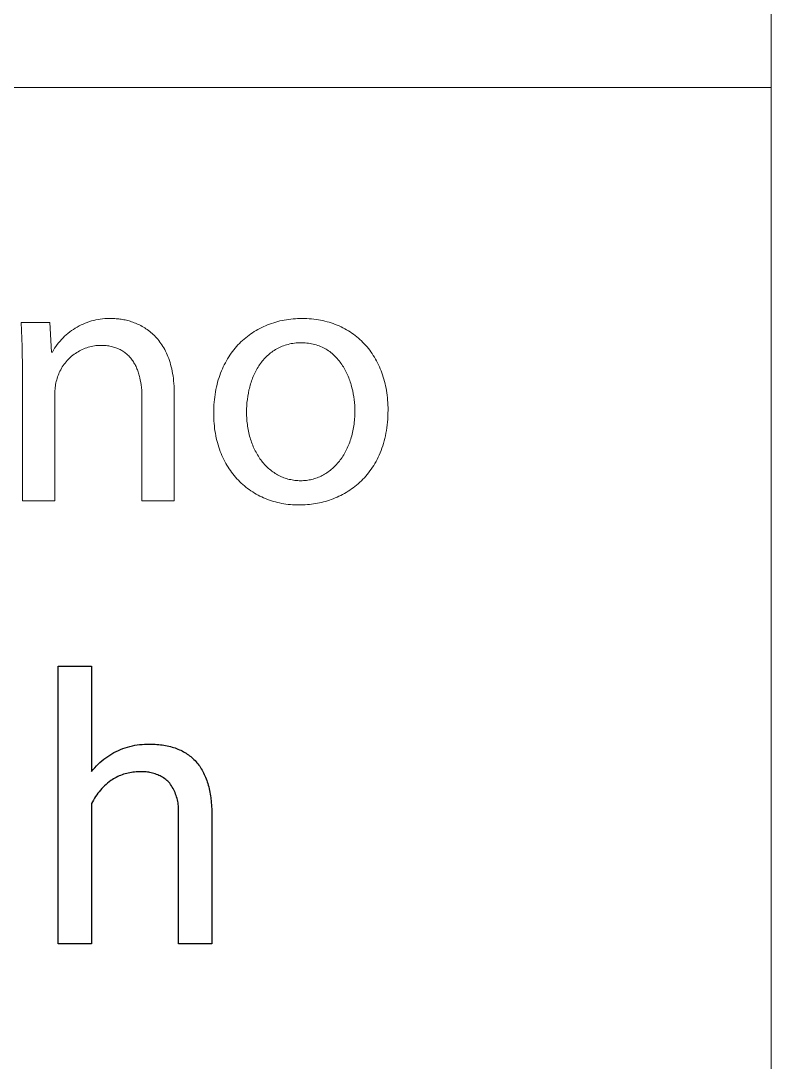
# Model space of a CAD drawing. Header units: millimetres. Extents: x -658 to 2773, y 81 to 2478.
# Drawn here: x 2699.4 to 2769.3, y 374.1 to 471.1 of the extents above; entities that cross this region are included whole.
import ezdxf

# ---------------------------------------------------------------- set-up
doc = ezdxf.new("R2010")
doc.units = ezdxf.units.MM
doc.header["$MEASUREMENT"] = 0
doc.layers.add('Domyślny', color=7, linetype='Continuous', true_color=0x000000)

msp = doc.modelspace()

# ---------------------------------------------------------------- linework, layer by layer
at = {"layer": 'Domyślny', "color": 18, "lineweight": 15, "true_color": 0x000000}
for p, q in [((2769.275, 81.408), (2769.275, 2478.156)), ((2769.275, 464.905), (1476.09, 464.905)), ((2769.275, 464.905), (2769.275, 81.411)), ((2707.174, 443.362), (2707.382, 443.374)), ((2707.382, 443.374), (2707.59, 443.379)), ((2707.59, 443.379), (2707.798, 443.377)), ((2707.798, 443.377), (2707.907, 443.376)), ((2707.907, 443.376), (2708.017, 443.373)), ((2708.017, 443.373), (2708.129, 443.367)), ((2708.129, 443.367), (2708.242, 443.36)), ((2724.936, 443.356), (2725.148, 443.368)), ((2725.148, 443.368), (2725.361, 443.375)), ((2725.361, 443.375), (2725.576, 443.378)), ((2725.576, 443.378), (2725.798, 443.375)), ((2725.798, 443.375), (2726.019, 443.368)), ((2726.019, 443.368), (2726.237, 443.355)), ((2699.485, 440.762), (2699.379, 443.011)), ((2699.379, 443.011), (2702.063, 443.011)), ((2702.063, 443.011), (2702.223, 440.247)), ((2704.253, 442.363), (2704.429, 442.475)), ((2704.429, 442.475), (2704.608, 442.581)), ((2704.608, 442.581), (2704.79, 442.68)), ((2704.79, 442.68), (2704.976, 442.774)), ((2704.976, 442.774), (2705.165, 442.861)), ((2705.165, 442.861), (2705.357, 442.941)), ((2705.357, 442.941), (2705.551, 443.016)), ((2705.551, 443.016), (2705.748, 443.083)), ((2705.748, 443.083), (2705.947, 443.143)), ((2705.947, 443.143), (2706.148, 443.197)), ((2706.148, 443.197), (2706.351, 443.244)), ((2706.351, 443.244), (2706.555, 443.284)), ((2706.555, 443.284), (2706.761, 443.317)), ((2706.761, 443.317), (2706.967, 443.343)), ((2706.967, 443.343), (2707.174, 443.362)), ((2708.242, 443.36), (2708.357, 443.35)), ((2708.357, 443.35), (2708.473, 443.338)), ((2708.473, 443.338), (2708.591, 443.324)), ((2708.591, 443.324), (2708.709, 443.307)), ((2708.709, 443.307), (2708.828, 443.288)), ((2708.828, 443.288), (2708.949, 443.266)), ((2708.949, 443.266), (2709.07, 443.241)), ((2709.07, 443.241), (2709.191, 443.214)), ((2709.191, 443.214), (2709.314, 443.183)), ((2709.314, 443.183), (2709.436, 443.15)), ((2709.436, 443.15), (2709.559, 443.114)), ((2709.559, 443.114), (2709.682, 443.075)), ((2709.682, 443.075), (2709.806, 443.033)), ((2709.806, 443.033), (2709.929, 442.987)), ((2709.929, 442.987), (2710.052, 442.939)), ((2710.052, 442.939), (2710.175, 442.887)), ((2710.175, 442.887), (2710.297, 442.832)), ((2710.297, 442.832), (2710.419, 442.773)), ((2710.419, 442.773), (2710.541, 442.711)), ((2710.541, 442.711), (2710.661, 442.645)), ((2710.661, 442.645), (2710.781, 442.576)), ((2710.781, 442.576), (2710.9, 442.503)), ((2710.9, 442.503), (2711.018, 442.426)), ((2711.018, 442.426), (2711.135, 442.345)), ((2721.454, 442.36), (2721.628, 442.453)), ((2721.628, 442.453), (2721.804, 442.542)), ((2721.804, 442.542), (2721.984, 442.626)), ((2721.984, 442.626), (2722.165, 442.706)), ((2722.165, 442.706), (2722.349, 442.782)), ((2722.349, 442.782), (2722.536, 442.853)), ((2722.536, 442.853), (2722.725, 442.92)), ((2722.725, 442.92), (2722.916, 442.983)), ((2722.916, 442.983), (2723.109, 443.041)), ((2723.109, 443.041), (2723.304, 443.094)), ((2723.304, 443.094), (2723.502, 443.143)), ((2723.502, 443.143), (2723.701, 443.187)), ((2723.701, 443.187), (2723.903, 443.227)), ((2723.903, 443.227), (2724.106, 443.262)), ((2724.106, 443.262), (2724.311, 443.293)), ((2724.311, 443.293), (2724.518, 443.319)), ((2724.518, 443.319), (2724.726, 443.34)), ((2724.726, 443.34), (2724.936, 443.356)), ((2726.237, 443.355), (2726.452, 443.338)), ((2726.452, 443.338), (2726.665, 443.315)), ((2726.665, 443.315), (2726.876, 443.288)), ((2726.876, 443.288), (2727.084, 443.256)), ((2727.084, 443.256), (2727.29, 443.219)), ((2727.29, 443.219), (2727.493, 443.178)), ((2727.493, 443.178), (2727.694, 443.131)), ((2727.694, 443.131), (2727.892, 443.08)), ((2727.892, 443.08), (2728.087, 443.025)), ((2728.087, 443.025), (2728.279, 442.965)), ((2728.279, 442.965), (2728.469, 442.9)), ((2728.469, 442.9), (2728.656, 442.831)), ((2728.656, 442.831), (2728.839, 442.758)), ((2728.839, 442.758), (2729.021, 442.68)), ((2729.021, 442.68), (2729.199, 442.597)), ((2729.199, 442.597), (2729.374, 442.511)), ((2729.374, 442.511), (2729.546, 442.42)), ((2729.546, 442.42), (2729.715, 442.325)), ((2703.146, 441.422), (2703.29, 441.572)), ((2703.29, 441.572), (2703.439, 441.717)), ((2703.439, 441.717), (2703.593, 441.857)), ((2703.593, 441.857), (2703.751, 441.992)), ((2703.751, 441.992), (2703.914, 442.121)), ((2703.914, 442.121), (2704.082, 442.245)), ((2704.082, 442.245), (2704.253, 442.363)), ((2711.135, 442.345), (2711.251, 442.261)), ((2711.251, 442.261), (2711.365, 442.172)), ((2711.365, 442.172), (2711.478, 442.08)), ((2711.478, 442.08), (2711.589, 441.983)), ((2711.589, 441.983), (2711.699, 441.882)), ((2711.699, 441.882), (2711.807, 441.777)), ((2711.807, 441.777), (2711.912, 441.667)), ((2711.912, 441.667), (2712.016, 441.554)), ((2712.016, 441.554), (2712.118, 441.435)), ((2712.118, 441.435), (2712.218, 441.312)), ((2720.015, 441.329), (2720.163, 441.461)), ((2720.163, 441.461), (2720.314, 441.588)), ((2720.314, 441.588), (2720.468, 441.711)), ((2720.468, 441.711), (2720.625, 441.829)), ((2720.625, 441.829), (2720.785, 441.944)), ((2720.785, 441.944), (2720.948, 442.054)), ((2720.948, 442.054), (2721.114, 442.16)), ((2721.114, 442.16), (2721.282, 442.262)), ((2721.282, 442.262), (2721.454, 442.36)), ((2729.715, 442.325), (2729.881, 442.225)), ((2729.881, 442.225), (2730.044, 442.122)), ((2730.044, 442.122), (2730.204, 442.015)), ((2730.204, 442.015), (2730.361, 441.903)), ((2730.361, 441.903), (2730.514, 441.787)), ((2730.514, 441.787), (2730.664, 441.668)), ((2730.664, 441.668), (2730.811, 441.544)), ((2730.811, 441.544), (2730.955, 441.417)), ((2699.516, 438.51), (2699.485, 440.762)), ((2702.396, 440.426), (2702.507, 440.603)), ((2702.507, 440.603), (2702.623, 440.775)), ((2702.623, 440.775), (2702.746, 440.943)), ((2702.746, 440.943), (2702.873, 441.108)), ((2702.873, 441.108), (2703.007, 441.267)), ((2703.007, 441.267), (2703.146, 441.422)), ((2705.079, 440.489), (2704.946, 440.425)), ((2705.215, 440.548), (2705.079, 440.489)), ((2705.352, 440.602), (2705.215, 440.548)), ((2705.491, 440.651), (2705.352, 440.602)), ((2705.631, 440.696), (2705.491, 440.651)), ((2705.773, 440.735), (2705.631, 440.696)), ((2705.916, 440.77), (2705.773, 440.735)), ((2706.06, 440.8), (2705.916, 440.77)), ((2706.206, 440.825), (2706.06, 440.8)), ((2706.352, 440.845), (2706.206, 440.825)), ((2706.498, 440.86), (2706.352, 440.845)), ((2706.645, 440.87), (2706.498, 440.86)), ((2706.793, 440.875), (2706.645, 440.87)), ((2706.925, 440.873), (2706.793, 440.875)), ((2707.055, 440.868), (2706.925, 440.873)), ((2707.182, 440.86), (2707.055, 440.868)), ((2707.307, 440.849), (2707.182, 440.86)), ((2707.428, 440.835), (2707.307, 440.849)), ((2707.548, 440.818), (2707.428, 440.835)), ((2707.664, 440.797), (2707.548, 440.818)), ((2707.778, 440.774), (2707.664, 440.797)), ((2707.889, 440.748), (2707.778, 440.774)), ((2707.998, 440.718), (2707.889, 440.748)), ((2708.105, 440.686), (2707.998, 440.718)), ((2708.208, 440.652), (2708.105, 440.686)), ((2708.31, 440.614), (2708.208, 440.652)), ((2708.409, 440.574), (2708.31, 440.614)), ((2708.505, 440.531), (2708.409, 440.574)), ((2708.599, 440.485), (2708.505, 440.531)), ((2708.691, 440.437), (2708.599, 440.485)), ((2712.218, 441.312), (2712.315, 441.185)), ((2712.315, 441.185), (2712.409, 441.053)), ((2712.409, 441.053), (2712.502, 440.916)), ((2712.502, 440.916), (2712.591, 440.774)), ((2712.591, 440.774), (2712.678, 440.628)), ((2712.678, 440.628), (2712.762, 440.476)), ((2712.762, 440.476), (2712.842, 440.32)), ((2719.075, 440.296), (2719.199, 440.456)), ((2719.199, 440.456), (2719.326, 440.612)), ((2719.326, 440.612), (2719.457, 440.763)), ((2719.457, 440.763), (2719.592, 440.911)), ((2719.592, 440.911), (2719.729, 441.054)), ((2719.729, 441.054), (2719.871, 441.194)), ((2719.871, 441.194), (2720.015, 441.329)), ((2723.084, 440.482), (2722.967, 440.409)), ((2723.204, 440.551), (2723.084, 440.482)), ((2723.326, 440.616), (2723.204, 440.551)), ((2723.452, 440.678), (2723.326, 440.616)), ((2723.58, 440.736), (2723.452, 440.678)), ((2723.711, 440.79), (2723.58, 440.736)), ((2723.845, 440.841), (2723.711, 440.79)), ((2723.982, 440.887), (2723.845, 440.841)), ((2724.121, 440.93), (2723.982, 440.887)), ((2724.264, 440.968), (2724.121, 440.93)), ((2724.409, 441.002), (2724.264, 440.968)), ((2724.557, 441.032), (2724.409, 441.002)), ((2724.708, 441.057), (2724.557, 441.032)), ((2724.862, 441.078), (2724.708, 441.057)), ((2725.019, 441.094), (2724.862, 441.078)), ((2725.179, 441.106), (2725.019, 441.094)), ((2725.341, 441.113), (2725.179, 441.106)), ((2725.507, 441.116), (2725.341, 441.113)), ((2725.673, 441.113), (2725.507, 441.116)), ((2725.836, 441.106), (2725.673, 441.113)), ((2725.996, 441.093), (2725.836, 441.106)), ((2726.152, 441.075), (2725.996, 441.093)), ((2726.306, 441.053), (2726.152, 441.075)), ((2726.456, 441.025), (2726.306, 441.053)), ((2726.603, 440.994), (2726.456, 441.025)), ((2726.748, 440.957), (2726.603, 440.994)), ((2726.889, 440.916), (2726.748, 440.957)), ((2727.027, 440.871), (2726.889, 440.916)), ((2727.162, 440.822), (2727.027, 440.871)), ((2727.294, 440.768), (2727.162, 440.822)), ((2727.424, 440.711), (2727.294, 440.768)), ((2727.55, 440.649), (2727.424, 440.711)), ((2727.673, 440.584), (2727.55, 440.649)), ((2727.794, 440.515), (2727.673, 440.584)), ((2727.911, 440.442), (2727.794, 440.515)), ((2730.955, 441.417), (2731.095, 441.286)), ((2731.095, 441.286), (2731.231, 441.15)), ((2731.231, 441.15), (2731.364, 441.012)), ((2731.364, 441.012), (2731.494, 440.869)), ((2731.494, 440.869), (2731.62, 440.723)), ((2731.62, 440.723), (2731.743, 440.573)), ((2731.743, 440.573), (2731.862, 440.42)), ((2702.223, 440.247), (2702.292, 440.247)), ((2702.292, 440.247), (2702.396, 440.426)), ((2703.764, 439.558), (2703.663, 439.45)), ((2703.868, 439.662), (2703.764, 439.558)), ((2703.975, 439.763), (2703.868, 439.662)), ((2704.086, 439.86), (2703.975, 439.763)), ((2704.201, 439.953), (2704.086, 439.86)), ((2704.318, 440.042), (2704.201, 439.953)), ((2704.438, 440.127), (2704.318, 440.042)), ((2704.561, 440.208), (2704.438, 440.127)), ((2704.687, 440.285), (2704.561, 440.208)), ((2704.816, 440.357), (2704.687, 440.285)), ((2704.946, 440.425), (2704.816, 440.357)), ((2708.78, 440.386), (2708.691, 440.437)), ((2708.867, 440.332), (2708.78, 440.386)), ((2708.951, 440.276), (2708.867, 440.332)), ((2709.033, 440.218), (2708.951, 440.276)), ((2709.113, 440.157), (2709.033, 440.218)), ((2709.191, 440.094), (2709.113, 440.157)), ((2709.266, 440.028), (2709.191, 440.094)), ((2709.339, 439.961), (2709.266, 440.028)), ((2709.41, 439.891), (2709.339, 439.961)), ((2709.478, 439.818), (2709.41, 439.891)), ((2709.545, 439.744), (2709.478, 439.818)), ((2709.609, 439.667), (2709.545, 439.744)), ((2709.671, 439.589), (2709.609, 439.667)), ((2709.731, 439.508), (2709.671, 439.589)), ((2709.789, 439.425), (2709.731, 439.508)), ((2712.842, 440.32), (2712.92, 440.158)), ((2712.92, 440.158), (2712.994, 439.992)), ((2712.994, 439.992), (2713.066, 439.82)), ((2713.066, 439.82), (2713.133, 439.643)), ((2713.133, 439.643), (2713.197, 439.46)), ((2718.513, 439.439), (2718.618, 439.619)), ((2718.618, 439.619), (2718.726, 439.794)), ((2718.726, 439.794), (2718.839, 439.965)), ((2718.839, 439.965), (2718.955, 440.133)), ((2718.955, 440.133), (2719.075, 440.296)), ((2721.945, 439.509), (2721.858, 439.403)), ((2722.035, 439.612), (2721.945, 439.509)), ((2722.128, 439.713), (2722.035, 439.612)), ((2722.223, 439.81), (2722.128, 439.713)), ((2722.321, 439.905), (2722.223, 439.81)), ((2722.422, 439.997), (2722.321, 439.905)), ((2722.526, 440.086), (2722.422, 439.997)), ((2722.632, 440.171), (2722.526, 440.086)), ((2722.741, 440.254), (2722.632, 440.171)), ((2722.852, 440.333), (2722.741, 440.254)), ((2722.967, 440.409), (2722.852, 440.333)), ((2728.026, 440.366), (2727.911, 440.442)), ((2728.138, 440.286), (2728.026, 440.366)), ((2728.247, 440.203), (2728.138, 440.286)), ((2728.353, 440.117), (2728.247, 440.203)), ((2728.456, 440.027), (2728.353, 440.117)), ((2728.556, 439.935), (2728.456, 440.027)), ((2728.654, 439.839), (2728.556, 439.935)), ((2728.749, 439.741), (2728.654, 439.839)), ((2728.841, 439.64), (2728.749, 439.741)), ((2728.931, 439.536), (2728.841, 439.64)), ((2729.018, 439.43), (2728.931, 439.536)), ((2731.862, 440.42), (2731.977, 440.262)), ((2731.977, 440.262), (2732.089, 440.102)), ((2732.089, 440.102), (2732.197, 439.938)), ((2732.197, 439.938), (2732.301, 439.771)), ((2732.301, 439.771), (2732.401, 439.6)), ((2732.401, 439.6), (2732.498, 439.426)), ((2703.072, 438.607), (2703.005, 438.476)), ((2703.144, 438.736), (2703.072, 438.607)), ((2703.22, 438.862), (2703.144, 438.736)), ((2703.301, 438.986), (2703.22, 438.862)), ((2703.385, 439.106), (2703.301, 438.986)), ((2703.474, 439.224), (2703.385, 439.106)), ((2703.567, 439.338), (2703.474, 439.224)), ((2703.663, 439.45), (2703.567, 439.338)), ((2709.844, 439.341), (2709.789, 439.425)), ((2709.898, 439.254), (2709.844, 439.341)), ((2709.949, 439.166), (2709.898, 439.254)), ((2709.999, 439.075), (2709.949, 439.166)), ((2710.047, 438.983), (2709.999, 439.075)), ((2710.092, 438.89), (2710.047, 438.983)), ((2710.136, 438.794), (2710.092, 438.89)), ((2710.177, 438.697), (2710.136, 438.794)), ((2710.217, 438.598), (2710.177, 438.697)), ((2710.255, 438.497), (2710.217, 438.598)), ((2713.197, 439.46), (2713.258, 439.272)), ((2713.258, 439.272), (2713.314, 439.079)), ((2713.314, 439.079), (2713.367, 438.88)), ((2713.367, 438.88), (2713.416, 438.675)), ((2713.416, 438.675), (2713.46, 438.465)), ((2718.05, 438.486), (2718.135, 438.684)), ((2718.135, 438.684), (2718.223, 438.879)), ((2718.223, 438.879), (2718.316, 439.069)), ((2718.316, 439.069), (2718.412, 439.256)), ((2718.412, 439.256), (2718.513, 439.439)), ((2721.32, 438.596), (2721.253, 438.472)), ((2721.389, 438.718), (2721.32, 438.596)), ((2721.46, 438.838), (2721.389, 438.718)), ((2721.535, 438.956), (2721.46, 438.838)), ((2721.611, 439.071), (2721.535, 438.956)), ((2721.691, 439.184), (2721.611, 439.071)), ((2721.773, 439.295), (2721.691, 439.184)), ((2721.858, 439.403), (2721.773, 439.295)), ((2729.102, 439.321), (2729.018, 439.43)), ((2729.183, 439.21), (2729.102, 439.321)), ((2729.262, 439.097), (2729.183, 439.21)), ((2729.338, 438.981), (2729.262, 439.097)), ((2729.412, 438.863), (2729.338, 438.981)), ((2729.483, 438.744), (2729.412, 438.863)), ((2729.551, 438.622), (2729.483, 438.744)), ((2729.617, 438.499), (2729.551, 438.622)), ((2732.498, 439.426), (2732.59, 439.248)), ((2732.59, 439.248), (2732.679, 439.067)), ((2732.679, 439.067), (2732.764, 438.883)), ((2732.764, 438.883), (2732.845, 438.696)), ((2732.845, 438.696), (2732.921, 438.506)), ((2699.516, 426.378), (2699.516, 438.51)), ((2702.696, 437.653), (2702.66, 437.514)), ((2702.737, 437.79), (2702.696, 437.653)), ((2702.781, 437.931), (2702.737, 437.79)), ((2702.83, 438.07), (2702.781, 437.931)), ((2702.884, 438.207), (2702.83, 438.07)), ((2702.942, 438.343), (2702.884, 438.207)), ((2703.005, 438.476), (2702.942, 438.343)), ((2710.291, 438.395), (2710.255, 438.497)), ((2710.325, 438.292), (2710.291, 438.395)), ((2710.357, 438.186), (2710.325, 438.292)), ((2710.387, 438.08), (2710.357, 438.186)), ((2710.416, 437.972), (2710.387, 438.08)), ((2710.443, 437.863), (2710.416, 437.972)), ((2710.491, 437.64), (2710.443, 437.863)), ((2710.532, 437.413), (2710.491, 437.64)), ((2713.46, 438.465), (2713.501, 438.249)), ((2713.501, 438.249), (2713.537, 438.027)), ((2713.537, 438.027), (2713.568, 437.8)), ((2713.568, 437.8), (2713.595, 437.566)), ((2713.595, 437.566), (2713.618, 437.326)), ((2717.695, 437.438), (2717.757, 437.655)), ((2717.757, 437.655), (2717.824, 437.868)), ((2717.824, 437.868), (2717.895, 438.078)), ((2717.895, 438.078), (2717.971, 438.284)), ((2717.971, 438.284), (2718.05, 438.486)), ((2720.858, 437.556), (2720.812, 437.419)), ((2720.907, 437.691), (2720.858, 437.556)), ((2720.958, 437.825), (2720.907, 437.691)), ((2721.012, 437.958), (2720.958, 437.825)), ((2721.069, 438.089), (2721.012, 437.958)), ((2721.128, 438.219), (2721.069, 438.089)), ((2721.189, 438.346), (2721.128, 438.219)), ((2721.253, 438.472), (2721.189, 438.346)), ((2729.68, 438.374), (2729.617, 438.499)), ((2729.741, 438.248), (2729.68, 438.374)), ((2729.799, 438.12), (2729.741, 438.248)), ((2729.855, 437.991), (2729.799, 438.12)), ((2729.908, 437.86), (2729.855, 437.991)), ((2729.959, 437.728), (2729.908, 437.86)), ((2730.007, 437.595), (2729.959, 437.728)), ((2730.053, 437.461), (2730.007, 437.595)), ((2732.921, 438.506), (2732.994, 438.313)), ((2732.994, 438.313), (2733.063, 438.116)), ((2733.063, 438.116), (2733.127, 437.917)), ((2733.127, 437.917), (2733.187, 437.714)), ((2733.187, 437.714), (2733.243, 437.509)), ((2702.536, 436.661), (2702.532, 436.518)), ((2702.545, 436.805), (2702.536, 436.661)), ((2702.559, 436.948), (2702.545, 436.805)), ((2702.577, 437.09), (2702.559, 436.948)), ((2702.6, 437.232), (2702.577, 437.09)), ((2702.628, 437.373), (2702.6, 437.232)), ((2702.66, 437.514), (2702.628, 437.373)), ((2710.566, 437.181), (2710.532, 437.413)), ((2710.594, 436.944), (2710.566, 437.181)), ((2710.616, 436.704), (2710.594, 436.944)), ((2710.631, 436.46), (2710.616, 436.704)), ((2713.618, 437.326), (2713.635, 437.08)), ((2713.635, 437.08), (2713.648, 436.828)), ((2713.648, 436.828), (2713.656, 436.57)), ((2717.494, 436.535), (2717.537, 436.766)), ((2717.537, 436.766), (2717.585, 436.994)), ((2717.585, 436.994), (2717.638, 437.218)), ((2717.638, 437.218), (2717.695, 437.438)), ((2720.617, 436.716), (2720.556, 436.428)), ((2720.651, 436.858), (2720.617, 436.716)), ((2720.688, 437), (2720.651, 436.858)), ((2720.727, 437.141), (2720.688, 437)), ((2720.768, 437.28), (2720.727, 437.141)), ((2720.812, 437.419), (2720.768, 437.28)), ((2730.096, 437.327), (2730.053, 437.461)), ((2730.137, 437.191), (2730.096, 437.327)), ((2730.212, 436.918), (2730.137, 437.191)), ((2730.278, 436.643), (2730.212, 436.918)), ((2730.334, 436.367), (2730.278, 436.643)), ((2733.243, 437.509), (2733.295, 437.301)), ((2733.295, 437.301), (2733.343, 437.09)), ((2733.343, 437.09), (2733.386, 436.876)), ((2733.386, 436.876), (2733.424, 436.66)), ((2733.424, 436.66), (2733.459, 436.44)), ((2702.532, 436.518), (2702.532, 436.374)), ((2702.532, 436.374), (2702.532, 426.378)), ((2710.64, 436.213), (2710.631, 436.46)), ((2710.642, 435.963), (2710.64, 436.213)), ((2710.642, 426.378), (2710.642, 435.963)), ((2713.656, 436.57), (2713.658, 436.305)), ((2713.658, 436.305), (2713.658, 426.378)), ((2717.37, 435.575), (2717.393, 435.82)), ((2717.393, 435.82), (2717.422, 436.062)), ((2717.422, 436.062), (2717.455, 436.3)), ((2717.455, 436.3), (2717.494, 436.535)), ((2720.463, 435.844), (2720.43, 435.549)), ((2720.505, 436.137), (2720.463, 435.844)), ((2720.556, 436.428), (2720.505, 436.137)), ((2730.382, 436.091), (2730.334, 436.367)), ((2730.42, 435.815), (2730.382, 436.091)), ((2730.45, 435.54), (2730.42, 435.815)), ((2733.459, 436.44), (2733.489, 436.218)), ((2733.489, 436.218), (2733.514, 435.994)), ((2733.514, 435.994), (2733.535, 435.767)), ((2733.535, 435.767), (2733.551, 435.537)), ((2717.328, 434.559), (2717.33, 434.818)), ((2717.33, 434.818), (2717.338, 435.073)), ((2717.338, 435.073), (2717.351, 435.326)), ((2717.351, 435.326), (2717.37, 435.575)), ((2720.394, 434.957), (2720.389, 434.662)), ((2720.389, 434.662), (2720.391, 434.491)), ((2720.407, 435.254), (2720.394, 434.957)), ((2720.43, 435.549), (2720.407, 435.254)), ((2730.471, 435.267), (2730.45, 435.54)), ((2730.484, 434.997), (2730.471, 435.267)), ((2730.488, 434.73), (2730.484, 434.997)), ((2730.486, 434.556), (2730.488, 434.73)), ((2733.551, 435.537), (2733.563, 435.305)), ((2733.563, 435.305), (2733.57, 435.07)), ((2733.572, 434.833), (2733.569, 434.547)), ((2733.57, 435.07), (2733.572, 434.833)), ((2717.33, 434.313), (2717.328, 434.559)), ((2717.338, 434.071), (2717.33, 434.313)), ((2717.35, 433.831), (2717.338, 434.071)), ((2717.368, 433.595), (2717.35, 433.831)), ((2720.391, 434.491), (2720.395, 434.323)), ((2720.395, 434.323), (2720.403, 434.155)), ((2720.403, 434.155), (2720.413, 433.989)), ((2720.413, 433.989), (2720.427, 433.825)), ((2720.427, 433.825), (2720.443, 433.662)), ((2730.412, 433.543), (2730.432, 433.707)), ((2730.432, 433.707), (2730.449, 433.874)), ((2730.449, 433.874), (2730.463, 434.042)), ((2730.463, 434.042), (2730.474, 434.212)), ((2730.474, 434.212), (2730.481, 434.383)), ((2730.481, 434.383), (2730.486, 434.556)), ((2733.523, 433.721), (2733.496, 433.455)), ((2733.544, 433.991), (2733.523, 433.721)), ((2733.56, 434.267), (2733.544, 433.991)), ((2733.569, 434.547), (2733.56, 434.267)), ((2717.39, 433.361), (2717.368, 433.595)), ((2717.417, 433.131), (2717.39, 433.361)), ((2717.449, 432.903), (2717.417, 433.131)), ((2717.486, 432.679), (2717.449, 432.903)), ((2720.443, 433.662), (2720.463, 433.5)), ((2720.463, 433.5), (2720.485, 433.34)), ((2720.485, 433.34), (2720.51, 433.182)), ((2720.51, 433.182), (2720.538, 433.026)), ((2720.538, 433.026), (2720.568, 432.871)), ((2720.568, 432.871), (2720.602, 432.718)), ((2720.602, 432.718), (2720.638, 432.567)), ((2730.231, 432.593), (2730.268, 432.746)), ((2730.268, 432.746), (2730.303, 432.902)), ((2730.303, 432.902), (2730.334, 433.059)), ((2730.334, 433.059), (2730.363, 433.219)), ((2730.363, 433.219), (2730.389, 433.38)), ((2730.389, 433.38), (2730.412, 433.543)), ((2733.425, 432.939), (2733.381, 432.689)), ((2733.463, 433.195), (2733.425, 432.939)), ((2733.496, 433.455), (2733.463, 433.195)), ((2717.527, 432.458), (2717.486, 432.679)), ((2717.573, 432.24), (2717.527, 432.458)), ((2717.623, 432.025), (2717.573, 432.24)), ((2717.678, 431.813), (2717.623, 432.025)), ((2717.737, 431.605), (2717.678, 431.813)), ((2720.638, 432.567), (2720.676, 432.417)), ((2720.676, 432.417), (2720.718, 432.27)), ((2720.718, 432.27), (2720.762, 432.125)), ((2720.762, 432.125), (2720.809, 431.981)), ((2720.809, 431.981), (2720.858, 431.84)), ((2720.858, 431.84), (2720.91, 431.7)), ((2729.952, 431.714), (2730.005, 431.855)), ((2730.005, 431.855), (2730.056, 431.998)), ((2730.056, 431.998), (2730.104, 432.144)), ((2730.104, 432.144), (2730.149, 432.291)), ((2730.149, 432.291), (2730.191, 432.441)), ((2730.191, 432.441), (2730.231, 432.593)), ((2733.152, 431.736), (2733.082, 431.51)), ((2733.217, 431.967), (2733.152, 431.736)), ((2733.277, 432.203), (2733.217, 431.967)), ((2733.332, 432.443), (2733.277, 432.203)), ((2733.381, 432.689), (2733.332, 432.443)), ((2717.801, 431.4), (2717.737, 431.605)), ((2717.868, 431.198), (2717.801, 431.4)), ((2717.941, 431), (2717.868, 431.198)), ((2718.017, 430.805), (2717.941, 431)), ((2718.097, 430.613), (2718.017, 430.805)), ((2720.91, 431.7), (2720.964, 431.563)), ((2720.964, 431.563), (2721.021, 431.428)), ((2721.021, 431.428), (2721.081, 431.295)), ((2721.081, 431.295), (2721.142, 431.164)), ((2721.142, 431.164), (2721.207, 431.036)), ((2721.207, 431.036), (2721.273, 430.91)), ((2721.273, 430.91), (2721.342, 430.786)), ((2721.342, 430.786), (2721.414, 430.665)), ((2729.439, 430.669), (2729.511, 430.791)), ((2729.511, 430.791), (2729.581, 430.915)), ((2729.581, 430.915), (2729.649, 431.043)), ((2729.649, 431.043), (2729.715, 431.172)), ((2729.715, 431.172), (2729.778, 431.304)), ((2729.778, 431.304), (2729.838, 431.439)), ((2729.838, 431.439), (2729.896, 431.575)), ((2729.896, 431.575), (2729.952, 431.714)), ((2732.844, 430.86), (2732.755, 430.653)), ((2732.928, 431.072), (2732.844, 430.86)), ((2733.008, 431.288), (2732.928, 431.072)), ((2733.082, 431.51), (2733.008, 431.288)), ((2718.182, 430.425), (2718.097, 430.613)), ((2718.27, 430.241), (2718.182, 430.425)), ((2718.363, 430.059), (2718.27, 430.241)), ((2718.459, 429.882), (2718.363, 430.059)), ((2718.56, 429.708), (2718.459, 429.882)), ((2721.414, 430.665), (2721.487, 430.546)), ((2721.487, 430.546), (2721.563, 430.43)), ((2721.563, 430.43), (2721.641, 430.316)), ((2721.641, 430.316), (2721.722, 430.205)), ((2721.722, 430.205), (2721.804, 430.096)), ((2721.804, 430.096), (2721.889, 429.99)), ((2721.889, 429.99), (2721.976, 429.887)), ((2721.976, 429.887), (2722.065, 429.787)), ((2722.065, 429.787), (2722.156, 429.689)), ((2728.688, 429.688), (2728.779, 429.785)), ((2728.779, 429.785), (2728.869, 429.886)), ((2728.869, 429.886), (2728.957, 429.99)), ((2728.957, 429.99), (2729.043, 430.096)), ((2729.043, 430.096), (2729.126, 430.205)), ((2729.126, 430.205), (2729.208, 430.317)), ((2729.208, 430.317), (2729.287, 430.432)), ((2729.287, 430.432), (2729.364, 430.549)), ((2729.364, 430.549), (2729.439, 430.669)), ((2732.355, 429.874), (2732.245, 429.69)), ((2732.461, 430.061), (2732.355, 429.874)), ((2732.564, 430.254), (2732.461, 430.061)), ((2732.661, 430.451), (2732.564, 430.254)), ((2732.755, 430.653), (2732.661, 430.451)), ((2718.664, 429.537), (2718.56, 429.708)), ((2718.772, 429.37), (2718.664, 429.537)), ((2718.883, 429.207), (2718.772, 429.37)), ((2718.998, 429.047), (2718.883, 429.207)), ((2719.117, 428.891), (2718.998, 429.047)), ((2719.239, 428.739), (2719.117, 428.891)), ((2722.156, 429.689), (2722.249, 429.594)), ((2722.249, 429.594), (2722.344, 429.503)), ((2722.344, 429.503), (2722.441, 429.414)), ((2722.441, 429.414), (2722.541, 429.328)), ((2722.541, 429.328), (2722.642, 429.245)), ((2722.642, 429.245), (2722.745, 429.165)), ((2722.745, 429.165), (2722.85, 429.088)), ((2722.85, 429.088), (2722.956, 429.014)), ((2722.956, 429.014), (2723.065, 428.943)), ((2723.065, 428.943), (2723.175, 428.876)), ((2723.175, 428.876), (2723.287, 428.812)), ((2727.555, 428.81), (2727.667, 428.874)), ((2727.667, 428.874), (2727.777, 428.941)), ((2727.777, 428.941), (2727.885, 429.011)), ((2727.885, 429.011), (2727.992, 429.085)), ((2727.992, 429.085), (2728.097, 429.162)), ((2728.097, 429.162), (2728.2, 429.242)), ((2728.2, 429.242), (2728.301, 429.325)), ((2728.301, 429.325), (2728.401, 429.411)), ((2728.401, 429.411), (2728.498, 429.5)), ((2728.498, 429.5), (2728.594, 429.592)), ((2728.594, 429.592), (2728.688, 429.688)), ((2731.636, 428.844), (2731.503, 428.689)), ((2731.765, 429.004), (2731.636, 428.844)), ((2731.891, 429.169), (2731.765, 429.004)), ((2732.012, 429.338), (2731.891, 429.169)), ((2732.131, 429.512), (2732.012, 429.338)), ((2732.245, 429.69), (2732.131, 429.512)), ((2719.365, 428.591), (2719.239, 428.739)), ((2719.494, 428.446), (2719.365, 428.591)), ((2719.627, 428.306), (2719.494, 428.446)), ((2719.762, 428.169), (2719.627, 428.306)), ((2719.901, 428.036), (2719.762, 428.169)), ((2720.044, 427.907), (2719.901, 428.036)), ((2720.189, 427.782), (2720.044, 427.907)), ((2723.287, 428.812), (2723.401, 428.751)), ((2723.401, 428.751), (2723.517, 428.694)), ((2723.517, 428.694), (2723.634, 428.64)), ((2723.634, 428.64), (2723.753, 428.589)), ((2723.753, 428.589), (2723.874, 428.542)), ((2723.874, 428.542), (2723.996, 428.499)), ((2723.996, 428.499), (2724.12, 428.459)), ((2724.12, 428.459), (2724.245, 428.422)), ((2724.245, 428.422), (2724.372, 428.39)), ((2724.372, 428.39), (2724.5, 428.361)), ((2724.5, 428.361), (2724.63, 428.335)), ((2724.63, 428.335), (2724.761, 428.314)), ((2724.761, 428.314), (2724.894, 428.296)), ((2724.894, 428.296), (2725.028, 428.282)), ((2725.028, 428.282), (2725.164, 428.272)), ((2725.164, 428.272), (2725.3, 428.266)), ((2725.3, 428.266), (2725.438, 428.264)), ((2725.438, 428.264), (2725.573, 428.266)), ((2725.573, 428.266), (2725.706, 428.272)), ((2725.706, 428.272), (2725.838, 428.282)), ((2725.838, 428.282), (2725.97, 428.296)), ((2725.97, 428.296), (2726.099, 428.313)), ((2726.099, 428.313), (2726.228, 428.335)), ((2726.228, 428.335), (2726.356, 428.36)), ((2726.356, 428.36), (2726.482, 428.389)), ((2726.482, 428.389), (2726.607, 428.421)), ((2726.607, 428.421), (2726.73, 428.458)), ((2726.73, 428.458), (2726.853, 428.497)), ((2726.853, 428.497), (2726.973, 428.541)), ((2726.973, 428.541), (2727.093, 428.588)), ((2727.093, 428.588), (2727.211, 428.638)), ((2727.211, 428.638), (2727.327, 428.692)), ((2727.327, 428.692), (2727.442, 428.749)), ((2727.442, 428.749), (2727.555, 428.81)), ((2730.641, 427.852), (2730.487, 427.728)), ((2730.792, 427.98), (2730.641, 427.852)), ((2730.94, 428.113), (2730.792, 427.98)), ((2731.086, 428.25), (2730.94, 428.113)), ((2731.228, 428.392), (2731.086, 428.25)), ((2731.367, 428.538), (2731.228, 428.392)), ((2731.503, 428.689), (2731.367, 428.538)), ((2720.337, 427.66), (2720.189, 427.782)), ((2720.489, 427.543), (2720.337, 427.66)), ((2720.643, 427.43), (2720.489, 427.543)), ((2720.8, 427.321), (2720.643, 427.43)), ((2720.961, 427.216), (2720.8, 427.321)), ((2721.124, 427.115), (2720.961, 427.216)), ((2721.289, 427.019), (2721.124, 427.115)), ((2721.458, 426.926), (2721.289, 427.019)), ((2721.629, 426.838), (2721.458, 426.926)), ((2729.17, 426.897), (2728.996, 426.813)), ((2729.342, 426.986), (2729.17, 426.897)), ((2729.512, 427.079), (2729.342, 426.986)), ((2729.68, 427.176), (2729.512, 427.079)), ((2729.846, 427.278), (2729.68, 427.176)), ((2730.01, 427.384), (2729.846, 427.278)), ((2730.172, 427.494), (2730.01, 427.384)), ((2730.331, 427.609), (2730.172, 427.494)), ((2730.487, 427.728), (2730.331, 427.609)), ((2702.532, 426.378), (2699.516, 426.378)), ((2713.658, 426.378), (2710.642, 426.378)), ((2721.802, 426.754), (2721.629, 426.838)), ((2721.978, 426.674), (2721.802, 426.754)), ((2722.157, 426.599), (2721.978, 426.674)), ((2722.338, 426.528), (2722.157, 426.599)), ((2722.521, 426.461), (2722.338, 426.528)), ((2722.706, 426.399), (2722.521, 426.461)), ((2722.894, 426.341), (2722.706, 426.399)), ((2723.084, 426.287), (2722.894, 426.341)), ((2723.276, 426.238), (2723.084, 426.287)), ((2723.47, 426.194), (2723.276, 426.238)), ((2723.666, 426.154), (2723.47, 426.194)), ((2723.865, 426.119), (2723.666, 426.154)), ((2724.065, 426.088), (2723.865, 426.119)), ((2724.266, 426.062), (2724.065, 426.088)), ((2724.47, 426.041), (2724.266, 426.062)), ((2724.675, 426.024), (2724.47, 426.041)), ((2724.882, 426.012), (2724.675, 426.024)), ((2725.091, 426.005), (2724.882, 426.012)), ((2725.301, 426.002), (2725.091, 426.005)), ((2725.489, 426.004), (2725.301, 426.002)), ((2725.678, 426.01), (2725.489, 426.004)), ((2725.866, 426.02), (2725.678, 426.01)), ((2726.055, 426.034), (2725.866, 426.02)), ((2726.244, 426.052), (2726.055, 426.034)), ((2726.432, 426.074), (2726.244, 426.052)), ((2726.62, 426.1), (2726.432, 426.074)), ((2726.808, 426.13), (2726.62, 426.1)), ((2726.995, 426.164), (2726.808, 426.13)), ((2727.182, 426.202), (2726.995, 426.164)), ((2727.368, 426.244), (2727.182, 426.202)), ((2727.554, 426.291), (2727.368, 426.244)), ((2727.738, 426.341), (2727.554, 426.291)), ((2727.922, 426.396), (2727.738, 426.341)), ((2728.104, 426.455), (2727.922, 426.396)), ((2728.285, 426.518), (2728.104, 426.455)), ((2728.465, 426.585), (2728.285, 426.518)), ((2728.644, 426.657), (2728.465, 426.585)), ((2728.821, 426.732), (2728.644, 426.657)), ((2728.996, 426.813), (2728.821, 426.732))]:
    msp.add_line(p, q, dxfattribs=at)
at = {"layer": 'Domyślny'}
for p, q in [((2702.843, 385.117), (2702.843, 411.001)), ((2702.843, 411.001), (2705.955, 411.001)), ((2705.955, 411.001), (2705.955, 401.173)), ((2709.748, 403.568), (2709.973, 403.614)), ((2709.973, 403.614), (2710.198, 403.651)), ((2710.198, 403.651), (2710.425, 403.681)), ((2710.425, 403.681), (2710.653, 403.703)), ((2710.653, 403.703), (2710.882, 403.717)), ((2710.882, 403.717), (2711.11, 403.723)), ((2711.11, 403.723), (2711.339, 403.721)), ((2711.339, 403.721), (2711.518, 403.72)), ((2711.518, 403.72), (2711.694, 403.715)), ((2711.694, 403.715), (2711.868, 403.707)), ((2711.868, 403.707), (2712.038, 403.696)), ((2712.038, 403.696), (2712.206, 403.681)), ((2712.206, 403.681), (2712.371, 403.664)), ((2712.371, 403.664), (2712.533, 403.643)), ((2712.533, 403.643), (2712.692, 403.619)), ((2712.692, 403.619), (2712.849, 403.592)), ((2712.849, 403.592), (2713.003, 403.562)), ((2707.451, 402.577), (2707.642, 402.702)), ((2707.642, 402.702), (2707.838, 402.821)), ((2707.838, 402.821), (2708.037, 402.933)), ((2708.037, 402.933), (2708.241, 403.038)), ((2708.241, 403.038), (2708.448, 403.136)), ((2708.448, 403.136), (2708.658, 403.227)), ((2708.658, 403.227), (2708.871, 403.31)), ((2708.871, 403.31), (2709.087, 403.386)), ((2709.087, 403.386), (2709.305, 403.454)), ((2709.305, 403.454), (2709.526, 403.515)), ((2709.526, 403.515), (2709.748, 403.568)), ((2713.003, 403.562), (2713.154, 403.528)), ((2713.154, 403.528), (2713.302, 403.491)), ((2713.302, 403.491), (2713.448, 403.452)), ((2713.448, 403.452), (2713.59, 403.409)), ((2713.59, 403.409), (2713.73, 403.362)), ((2713.73, 403.362), (2713.867, 403.313)), ((2713.867, 403.313), (2714.001, 403.26)), ((2714.001, 403.26), (2714.133, 403.204)), ((2714.133, 403.204), (2714.261, 403.145)), ((2714.261, 403.145), (2714.387, 403.083)), ((2714.387, 403.083), (2714.51, 403.018)), ((2714.51, 403.018), (2714.631, 402.949)), ((2714.631, 402.949), (2714.748, 402.877)), ((2714.748, 402.877), (2714.863, 402.802)), ((2714.863, 402.802), (2714.975, 402.724)), ((2714.975, 402.724), (2715.084, 402.643)), ((2715.084, 402.643), (2715.19, 402.558)), ((2706.248, 401.524), (2706.404, 401.692)), ((2706.404, 401.692), (2706.565, 401.854)), ((2706.565, 401.854), (2706.732, 402.011)), ((2706.732, 402.011), (2706.905, 402.162)), ((2706.905, 402.162), (2707.082, 402.306)), ((2707.082, 402.306), (2707.264, 402.445)), ((2707.264, 402.445), (2707.451, 402.577)), ((2715.19, 402.558), (2715.294, 402.47)), ((2715.294, 402.47), (2715.395, 402.38)), ((2715.395, 402.38), (2715.492, 402.285)), ((2715.492, 402.285), (2715.588, 402.188)), ((2715.588, 402.188), (2715.68, 402.088)), ((2715.68, 402.088), (2715.77, 401.984)), ((2715.77, 401.984), (2715.856, 401.877)), ((2715.856, 401.877), (2715.94, 401.767)), ((2715.94, 401.767), (2716.021, 401.654)), ((2716.021, 401.654), (2716.1, 401.537)), ((2705.955, 401.173), (2706.099, 401.351)), ((2706.099, 401.351), (2706.248, 401.524)), ((2708.38, 400.695), (2708.247, 400.628)), ((2708.515, 400.757), (2708.38, 400.695)), ((2708.653, 400.814), (2708.515, 400.757)), ((2708.792, 400.867), (2708.653, 400.814)), ((2708.933, 400.916), (2708.792, 400.867)), ((2709.075, 400.959), (2708.933, 400.916)), ((2709.219, 400.998), (2709.075, 400.959)), ((2709.364, 401.032), (2709.219, 400.998)), ((2709.51, 401.061), (2709.364, 401.032)), ((2709.657, 401.085), (2709.51, 401.061)), ((2709.804, 401.105), (2709.657, 401.085)), ((2709.952, 401.119), (2709.804, 401.105)), ((2710.101, 401.129), (2709.952, 401.119)), ((2710.25, 401.133), (2710.101, 401.129)), ((2710.399, 401.133), (2710.25, 401.133)), ((2710.523, 401.141), (2710.399, 401.133)), ((2710.648, 401.145), (2710.523, 401.141)), ((2710.773, 401.145), (2710.648, 401.145)), ((2710.897, 401.14), (2710.773, 401.145)), ((2711.022, 401.131), (2710.897, 401.14)), ((2711.146, 401.118), (2711.022, 401.131)), ((2711.269, 401.101), (2711.146, 401.118)), ((2711.392, 401.079), (2711.269, 401.101)), ((2711.514, 401.053), (2711.392, 401.079)), ((2711.635, 401.022), (2711.514, 401.053)), ((2711.755, 400.988), (2711.635, 401.022)), ((2711.874, 400.949), (2711.755, 400.988)), ((2711.991, 400.906), (2711.874, 400.949)), ((2712.107, 400.859), (2711.991, 400.906)), ((2712.221, 400.809), (2712.107, 400.859)), ((2712.333, 400.754), (2712.221, 400.809)), ((2712.443, 400.695), (2712.333, 400.754)), ((2712.551, 400.633), (2712.443, 400.695)), ((2716.1, 401.537), (2716.175, 401.418)), ((2716.175, 401.418), (2716.248, 401.295)), ((2716.248, 401.295), (2716.318, 401.169)), ((2716.318, 401.169), (2716.385, 401.039)), ((2716.385, 401.039), (2716.45, 400.907)), ((2716.45, 400.907), (2716.512, 400.771)), ((2716.512, 400.771), (2716.57, 400.633)), ((2707.025, 399.712), (2706.896, 399.576)), ((2707.159, 399.843), (2707.025, 399.712)), ((2707.298, 399.969), (2707.159, 399.843)), ((2707.441, 400.091), (2707.298, 399.969)), ((2707.588, 400.207), (2707.441, 400.091)), ((2707.738, 400.319), (2707.588, 400.207)), ((2707.861, 400.402), (2707.738, 400.319)), ((2707.987, 400.482), (2707.861, 400.402)), ((2708.116, 400.557), (2707.987, 400.482)), ((2708.247, 400.628), (2708.116, 400.557)), ((2712.657, 400.567), (2712.551, 400.633)), ((2712.76, 400.497), (2712.657, 400.567)), ((2712.861, 400.424), (2712.76, 400.497)), ((2712.959, 400.347), (2712.861, 400.424)), ((2713.055, 400.267), (2712.959, 400.347)), ((2713.148, 400.184), (2713.055, 400.267)), ((2713.234, 400.07), (2713.148, 400.184)), ((2713.317, 399.954), (2713.234, 400.07)), ((2713.395, 399.835), (2713.317, 399.954)), ((2713.47, 399.713), (2713.395, 399.835)), ((2713.54, 399.589), (2713.47, 399.713)), ((2716.57, 400.633), (2716.626, 400.491)), ((2716.626, 400.491), (2716.68, 400.346)), ((2716.68, 400.346), (2716.73, 400.197)), ((2716.73, 400.197), (2716.778, 400.046)), ((2716.778, 400.046), (2716.823, 399.891)), ((2716.823, 399.891), (2716.865, 399.733)), ((2716.865, 399.733), (2716.904, 399.572)), ((2706.32, 398.837), (2706.22, 398.678)), ((2706.425, 398.993), (2706.32, 398.837)), ((2706.535, 399.145), (2706.425, 398.993)), ((2706.65, 399.293), (2706.535, 399.145)), ((2706.771, 399.436), (2706.65, 399.293)), ((2706.896, 399.576), (2706.771, 399.436)), ((2713.607, 399.463), (2713.54, 399.589)), ((2713.669, 399.335), (2713.607, 399.463)), ((2713.726, 399.204), (2713.669, 399.335)), ((2713.779, 399.072), (2713.726, 399.204)), ((2713.828, 398.938), (2713.779, 399.072)), ((2713.872, 398.802), (2713.828, 398.938)), ((2713.912, 398.665), (2713.872, 398.802)), ((2716.904, 399.572), (2716.941, 399.407)), ((2716.941, 399.407), (2716.974, 399.24)), ((2716.974, 399.24), (2717.005, 399.069)), ((2717.005, 399.069), (2717.033, 398.895)), ((2717.033, 398.895), (2717.059, 398.718)), ((2706.038, 398.351), (2705.955, 398.183)), ((2705.955, 398.183), (2705.955, 385.117)), ((2706.126, 398.516), (2706.038, 398.351)), ((2706.22, 398.678), (2706.126, 398.516)), ((2713.947, 398.527), (2713.912, 398.665)), ((2713.977, 398.388), (2713.947, 398.527)), ((2714.003, 398.247), (2713.977, 398.388)), ((2714.024, 398.106), (2714.003, 398.247)), ((2714.04, 397.965), (2714.024, 398.106)), ((2714.051, 397.823), (2714.04, 397.965)), ((2714.058, 397.68), (2714.051, 397.823)), ((2717.059, 398.718), (2717.101, 398.355)), ((2717.101, 398.355), (2717.132, 397.978)), ((2717.132, 397.978), (2717.152, 397.589)), ((2714.049, 397.253), (2714.057, 397.395)), ((2714.049, 385.117), (2714.049, 397.253)), ((2714.057, 397.395), (2714.06, 397.538)), ((2714.06, 397.538), (2714.058, 397.68)), ((2717.152, 397.589), (2717.161, 397.187)), ((2717.161, 397.187), (2717.161, 385.117)), ((2705.955, 385.117), (2702.843, 385.117)), ((2717.161, 385.117), (2714.049, 385.117))]:
    msp.add_line(p, q, dxfattribs=at)

doc.saveas('drawing.dxf')
